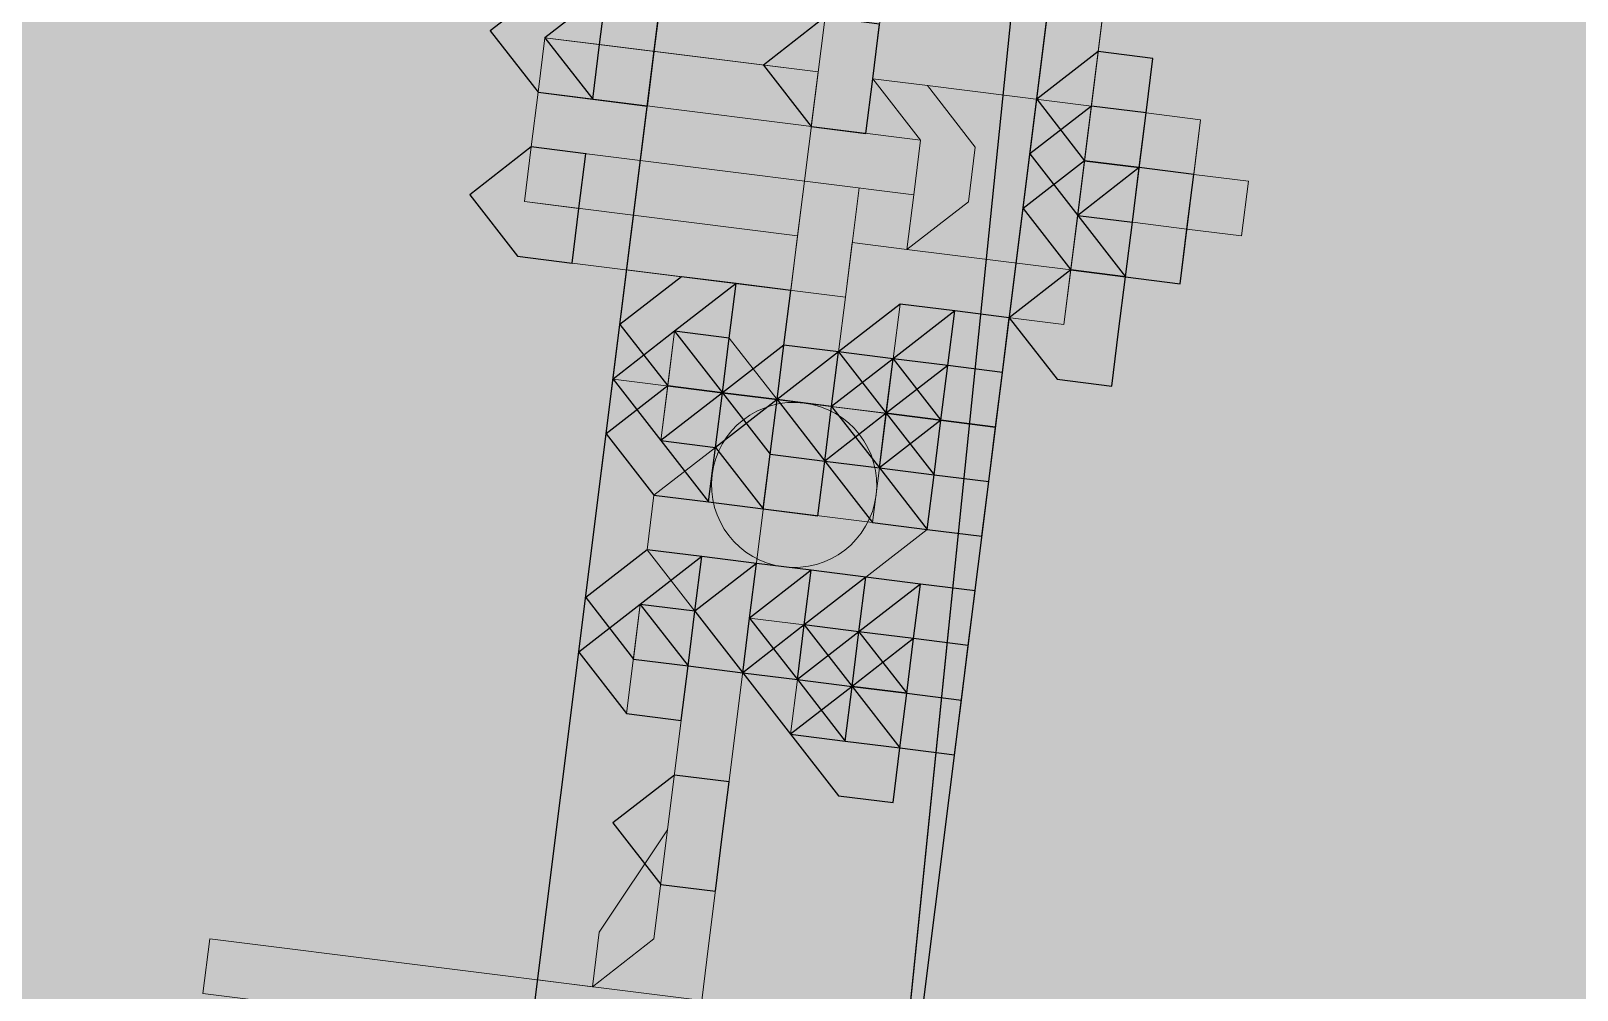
# Model space of a CAD drawing. Header units: metres. Extents: x -4 to 509425, y 7549 to 4732445.
# Drawn here: x 475992.2511 to 475992.4888, y 4719723.7769 to 4719723.9244 of the extents above; entities that cross this region are included whole.
import ezdxf

# ---------------------------------------------------------------- set-up
doc = ezdxf.new("R2010")
doc.units = ezdxf.units.M
doc.header["$LTSCALE"] = 0.01
doc.header["$MEASUREMENT"] = 0
doc.layers.get('0').update_dxf_attribs({"lineweight": 0})
doc.layers.add('_SUBESTACIÓN', color=1, linetype='Continuous')
doc.layers.add('SUBESTACION LA VID', color=253, linetype='Continuous')

# ---------------------------------------------------------------- blocks, each defined once
blk = doc.blocks.new('A$Cfff6051d')
at = {"layer": 'SUBESTACION LA VID', "transparency": 33554687}
h = blk.add_hatch(color=256, dxfattribs=at)
h.dxf.hatch_style = 2
h.paths.add_polyline_path([(475992.33853, 4719723.92233), (475992.33958, 4719723.93073), (475992.33118, 4719723.93178), (475992.32173, 4719723.92443), (475992.32908, 4719723.91498), (475992.33748, 4719723.91393)])
h = blk.add_hatch(color=256, dxfattribs=at)
h.dxf.hatch_style = 2
h.paths.add_polyline_path([(475992.34693, 4719723.92127), (475992.34798, 4719723.92967), (475992.33958, 4719723.93073), (475992.33013, 4719723.92338), (475992.33748, 4719723.91393), (475992.34588, 4719723.91287)])
h = blk.add_hatch(color=256, dxfattribs=at)
h.dxf.hatch_style = 2
h.paths.add_polyline_path([(475992.38053, 4719723.91706), (475992.38158, 4719723.92546), (475992.37318, 4719723.92651), (475992.36373, 4719723.91917), (475992.37108, 4719723.90971), (475992.37948, 4719723.90866)])
h = blk.add_hatch(color=256, dxfattribs=at)
h.dxf.hatch_style = 2
h.paths.add_polyline_path([(475992.42253, 4719723.9118), (475992.42359, 4719723.9202), (475992.41519, 4719723.92125), (475992.40573, 4719723.9139), (475992.41308, 4719723.90445), (475992.42148, 4719723.9034)])
h = blk.add_hatch(color=256, dxfattribs=at)
h.dxf.hatch_style = 2
h.paths.add_polyline_path([(475992.42148, 4719723.9034), (475992.42253, 4719723.9118), (475992.41413, 4719723.91285), (475992.40468, 4719723.9055), (475992.41203, 4719723.89605), (475992.42043, 4719723.895)])
h = blk.add_hatch(color=256, dxfattribs=at)
h.dxf.hatch_style = 2
h.paths.add_polyline_path([(475992.42148, 4719723.9034), (475992.42253, 4719723.9118), (475992.41413, 4719723.91285), (475992.40468, 4719723.9055), (475992.41203, 4719723.89605), (475992.42043, 4719723.895)])
h = blk.add_hatch(color=256, dxfattribs=at)
h.dxf.hatch_style = 2
h.paths.add_polyline_path([(475992.33537, 4719723.89713), (475992.33642, 4719723.90553), (475992.32802, 4719723.90658), (475992.31857, 4719723.89923), (475992.32592, 4719723.88978), (475992.33432, 4719723.88872)])
h = blk.add_hatch(color=256, dxfattribs=at)
h.dxf.hatch_style = 2
h.paths.add_polyline_path([(475992.42043, 4719723.895), (475992.42148, 4719723.9034), (475992.41308, 4719723.90445), (475992.40363, 4719723.8971), (475992.41097, 4719723.88765), (475992.41937, 4719723.8866)])
h = blk.add_hatch(color=256, dxfattribs=at)
h.dxf.hatch_style = 2
h.paths.add_polyline_path([(475992.42043, 4719723.895), (475992.42148, 4719723.9034), (475992.41308, 4719723.90445), (475992.40363, 4719723.8971), (475992.41097, 4719723.88765), (475992.41937, 4719723.8866)])
h = blk.add_hatch(color=256, dxfattribs=at)
h.dxf.hatch_style = 2
h.paths.add_polyline_path([(475992.42883, 4719723.89394), (475992.42988, 4719723.90234), (475992.42148, 4719723.9034), (475992.41203, 4719723.89605), (475992.41937, 4719723.8866), (475992.42777, 4719723.88554)])
h = blk.add_hatch(color=256, dxfattribs=at)
h.dxf.hatch_style = 2
h.paths.add_polyline_path([(475992.42883, 4719723.89394), (475992.42988, 4719723.90234), (475992.42148, 4719723.9034), (475992.41203, 4719723.89605), (475992.41937, 4719723.8866), (475992.42777, 4719723.88554)])
h = blk.add_hatch(color=256, dxfattribs=at)
h.dxf.hatch_style = 2
h.paths.add_polyline_path([(475992.35846, 4719723.87717), (475992.35952, 4719723.88557), (475992.35112, 4719723.88662), (475992.34166, 4719723.87927), (475992.34901, 4719723.86982), (475992.35741, 4719723.86877)])
h = blk.add_hatch(color=256, dxfattribs=at)
h.dxf.hatch_style = 2
h.paths.add_polyline_path([(475992.41832, 4719723.87819), (475992.41937, 4719723.8866), (475992.41097, 4719723.88765), (475992.40152, 4719723.8803), (475992.40887, 4719723.87085), (475992.41727, 4719723.86979)])
h = blk.add_hatch(color=256, dxfattribs=at)
h.dxf.hatch_style = 2
h.paths.add_polyline_path([(475992.41832, 4719723.87819), (475992.41937, 4719723.8866), (475992.41097, 4719723.88765), (475992.40152, 4719723.8803), (475992.40887, 4719723.87085), (475992.41727, 4719723.86979)])
h = blk.add_hatch(color=256, dxfattribs=at)
h.dxf.hatch_style = 2
h.paths.add_polyline_path([(475992.36686, 4719723.87611), (475992.36792, 4719723.88451), (475992.35952, 4719723.88557), (475992.35006, 4719723.87822), (475992.35741, 4719723.86877), (475992.36581, 4719723.86771)])
h = blk.add_hatch(color=256, dxfattribs=at)
h.dxf.hatch_style = 2
h.paths.add_polyline_path([(475992.36686, 4719723.87611), (475992.36792, 4719723.88451), (475992.35952, 4719723.88557), (475992.35006, 4719723.87822), (475992.35741, 4719723.86877), (475992.36581, 4719723.86771)])
h = blk.add_hatch(color=256, dxfattribs=at)
h.dxf.hatch_style = 2
h.paths.add_polyline_path([(475992.36686, 4719723.87611), (475992.36792, 4719723.88451), (475992.35952, 4719723.88557), (475992.35006, 4719723.87822), (475992.35741, 4719723.86877), (475992.36581, 4719723.86771)])
h = blk.add_hatch(color=256, dxfattribs=at)
h.dxf.hatch_style = 2
h.paths.add_polyline_path([(475992.39207, 4719723.87295), (475992.39312, 4719723.88135), (475992.38472, 4719723.88241), (475992.37526, 4719723.87506), (475992.38261, 4719723.86561), (475992.39101, 4719723.86455)])
h = blk.add_hatch(color=256, dxfattribs=at)
h.dxf.hatch_style = 2
h.paths.add_polyline_path([(475992.40047, 4719723.8719), (475992.40152, 4719723.8803), (475992.39312, 4719723.88135), (475992.38367, 4719723.87401), (475992.39101, 4719723.86455), (475992.39941, 4719723.8635)])
h = blk.add_hatch(color=256, dxfattribs=at)
h.dxf.hatch_style = 2
h.paths.add_polyline_path([(475992.35741, 4719723.86877), (475992.35846, 4719723.87717), (475992.35006, 4719723.87822), (475992.34061, 4719723.87087), (475992.34796, 4719723.86142), (475992.35636, 4719723.86037)])
h = blk.add_hatch(color=256, dxfattribs=at)
h.dxf.hatch_style = 2
h.paths.add_polyline_path([(475992.37421, 4719723.86666), (475992.37526, 4719723.87506), (475992.36686, 4719723.87611), (475992.35741, 4719723.86877), (475992.36476, 4719723.85931), (475992.37316, 4719723.85826)])
h = blk.add_hatch(color=256, dxfattribs=at)
h.dxf.hatch_style = 2
h.paths.add_polyline_path([(475992.38261, 4719723.86561), (475992.38367, 4719723.87401), (475992.37526, 4719723.87506), (475992.36581, 4719723.86771), (475992.37316, 4719723.85826), (475992.38156, 4719723.85721)])
h = blk.add_hatch(color=256, dxfattribs=at)
h.dxf.hatch_style = 2
h.paths.add_polyline_path([(475992.39101, 4719723.86455), (475992.39207, 4719723.87295), (475992.38367, 4719723.87401), (475992.37421, 4719723.86666), (475992.38156, 4719723.85721), (475992.38996, 4719723.85615)])
h = blk.add_hatch(color=256, dxfattribs=at)
h.dxf.hatch_style = 2
h.paths.add_polyline_path([(475992.39941, 4719723.8635), (475992.40047, 4719723.8719), (475992.39207, 4719723.87295), (475992.38261, 4719723.86561), (475992.38996, 4719723.85615), (475992.39836, 4719723.8551)])
h = blk.add_hatch(color=256, dxfattribs=at)
h.dxf.hatch_style = 2
h.paths.add_polyline_path([(475992.35636, 4719723.86037), (475992.35741, 4719723.86877), (475992.34901, 4719723.86982), (475992.33956, 4719723.86247), (475992.3469, 4719723.85302), (475992.3553, 4719723.85197)])
h = blk.add_hatch(color=256, dxfattribs=at)
h.dxf.hatch_style = 2
h.paths.add_polyline_path([(475992.35636, 4719723.86037), (475992.35741, 4719723.86877), (475992.34901, 4719723.86982), (475992.33956, 4719723.86247), (475992.3469, 4719723.85302), (475992.3553, 4719723.85197)])
h = blk.add_hatch(color=256, dxfattribs=at)
h.dxf.hatch_style = 2
h.paths.add_polyline_path([(475992.36476, 4719723.85931), (475992.36581, 4719723.86771), (475992.35741, 4719723.86877), (475992.34796, 4719723.86142), (475992.3553, 4719723.85197), (475992.3637, 4719723.85091)])
h = blk.add_hatch(color=256, dxfattribs=at)
h.dxf.hatch_style = 2
h.paths.add_polyline_path([(475992.37316, 4719723.85826), (475992.37421, 4719723.86666), (475992.36581, 4719723.86771), (475992.35636, 4719723.86037), (475992.3637, 4719723.85091), (475992.3721, 4719723.84986)])
h = blk.add_hatch(color=256, dxfattribs=at)
h.dxf.hatch_style = 2
h.paths.add_polyline_path([(475992.38996, 4719723.85615), (475992.39101, 4719723.86455), (475992.38261, 4719723.86561), (475992.37316, 4719723.85826), (475992.38051, 4719723.84881), (475992.38891, 4719723.84775)])
h = blk.add_hatch(color=256, dxfattribs=at)
h.dxf.hatch_style = 2
h.paths.add_polyline_path([(475992.38996, 4719723.85615), (475992.39101, 4719723.86455), (475992.38261, 4719723.86561), (475992.37316, 4719723.85826), (475992.38051, 4719723.84881), (475992.38891, 4719723.84775)])
h = blk.add_hatch(color=256, dxfattribs=at)
h.dxf.hatch_style = 2
h.paths.add_polyline_path([(475992.38996, 4719723.85615), (475992.39101, 4719723.86455), (475992.38261, 4719723.86561), (475992.37316, 4719723.85826), (475992.38051, 4719723.84881), (475992.38891, 4719723.84775)])
h = blk.add_hatch(color=256, dxfattribs=at)
h.dxf.hatch_style = 2
h.paths.add_polyline_path([(475992.38996, 4719723.85615), (475992.39101, 4719723.86455), (475992.38261, 4719723.86561), (475992.37316, 4719723.85826), (475992.38051, 4719723.84881), (475992.38891, 4719723.84775)])
h = blk.add_hatch(color=256, dxfattribs=at)
h.dxf.hatch_style = 2
h.paths.add_polyline_path([(475992.39836, 4719723.8551), (475992.39941, 4719723.8635), (475992.39101, 4719723.86455), (475992.38156, 4719723.85721), (475992.38891, 4719723.84775), (475992.39731, 4719723.8467)])
h = blk.add_hatch(color=256, dxfattribs=at)
h.dxf.hatch_style = 2
h.paths.add_polyline_path([(475992.39836, 4719723.8551), (475992.39941, 4719723.8635), (475992.39101, 4719723.86455), (475992.38156, 4719723.85721), (475992.38891, 4719723.84775), (475992.39731, 4719723.8467)])
h = blk.add_hatch(color=256, dxfattribs=at)
h.dxf.hatch_style = 2
h.paths.add_polyline_path([(475992.39836, 4719723.8551), (475992.39941, 4719723.8635), (475992.39101, 4719723.86455), (475992.38156, 4719723.85721), (475992.38891, 4719723.84775), (475992.39731, 4719723.8467)])
h = blk.add_hatch(color=256, dxfattribs=at)
h.dxf.hatch_style = 2
h.paths.add_polyline_path([(475992.39836, 4719723.8551), (475992.39941, 4719723.8635), (475992.39101, 4719723.86455), (475992.38156, 4719723.85721), (475992.38891, 4719723.84775), (475992.39731, 4719723.8467)])
h = blk.add_hatch(color=256, dxfattribs=at)
h.dxf.hatch_style = 2
h.paths.add_polyline_path([(475992.3532, 4719723.83516), (475992.35425, 4719723.84357), (475992.34585, 4719723.84462), (475992.3364, 4719723.83727), (475992.34374, 4719723.82782), (475992.35214, 4719723.82676)])
h = blk.add_hatch(color=256, dxfattribs=at)
h.dxf.hatch_style = 2
h.paths.add_polyline_path([(475992.3532, 4719723.83516), (475992.35425, 4719723.84357), (475992.34585, 4719723.84462), (475992.3364, 4719723.83727), (475992.34374, 4719723.82782), (475992.35214, 4719723.82676)])
h = blk.add_hatch(color=256, dxfattribs=at)
h.dxf.hatch_style = 2
h.paths.add_polyline_path([(475992.3616, 4719723.83411), (475992.36265, 4719723.84251), (475992.35425, 4719723.84357), (475992.3448, 4719723.83622), (475992.35214, 4719723.82676), (475992.36054, 4719723.82571)])
h = blk.add_hatch(color=256, dxfattribs=at)
h.dxf.hatch_style = 2
h.paths.add_polyline_path([(475992.37, 4719723.83306), (475992.37105, 4719723.84146), (475992.36265, 4719723.84251), (475992.3532, 4719723.83516), (475992.36054, 4719723.82571), (475992.36894, 4719723.82466)])
h = blk.add_hatch(color=256, dxfattribs=at)
h.dxf.hatch_style = 2
h.paths.add_polyline_path([(475992.3784, 4719723.832), (475992.37946, 4719723.84041), (475992.37105, 4719723.84146), (475992.3616, 4719723.83411), (475992.36894, 4719723.82466), (475992.37735, 4719723.8236)])
h = blk.add_hatch(color=256, dxfattribs=at)
h.dxf.hatch_style = 2
h.paths.add_polyline_path([(475992.3868, 4719723.83095), (475992.38786, 4719723.83935), (475992.37946, 4719723.84041), (475992.37, 4719723.83306), (475992.37735, 4719723.8236), (475992.38575, 4719723.82255)])
h = blk.add_hatch(color=256, dxfattribs=at)
h.dxf.hatch_style = 2
h.paths.add_polyline_path([(475992.3868, 4719723.83095), (475992.38786, 4719723.83935), (475992.37946, 4719723.84041), (475992.37, 4719723.83306), (475992.37735, 4719723.8236), (475992.38575, 4719723.82255)])
h = blk.add_hatch(color=256, dxfattribs=at)
h.dxf.hatch_style = 2
h.paths.add_polyline_path([(475992.3868, 4719723.83095), (475992.38786, 4719723.83935), (475992.37946, 4719723.84041), (475992.37, 4719723.83306), (475992.37735, 4719723.8236), (475992.38575, 4719723.82255)])
h = blk.add_hatch(color=256, dxfattribs=at)
h.dxf.hatch_style = 2
h.paths.add_polyline_path([(475992.3868, 4719723.83095), (475992.38786, 4719723.83935), (475992.37946, 4719723.84041), (475992.37, 4719723.83306), (475992.37735, 4719723.8236), (475992.38575, 4719723.82255)])
h = blk.add_hatch(color=256, dxfattribs=at)
h.dxf.hatch_style = 2
h.paths.add_polyline_path([(475992.3952, 4719723.8299), (475992.39626, 4719723.8383), (475992.38786, 4719723.83935), (475992.3784, 4719723.832), (475992.38575, 4719723.82255), (475992.39415, 4719723.8215)])
h = blk.add_hatch(color=256, dxfattribs=at)
h.dxf.hatch_style = 2
h.paths.add_polyline_path([(475992.3952, 4719723.8299), (475992.39626, 4719723.8383), (475992.38786, 4719723.83935), (475992.3784, 4719723.832), (475992.38575, 4719723.82255), (475992.39415, 4719723.8215)])
h = blk.add_hatch(color=256, dxfattribs=at)
h.dxf.hatch_style = 2
h.paths.add_polyline_path([(475992.35214, 4719723.82676), (475992.3532, 4719723.83516), (475992.3448, 4719723.83622), (475992.33534, 4719723.82887), (475992.34269, 4719723.81942), (475992.35109, 4719723.81836)])
h = blk.add_hatch(color=256, dxfattribs=at)
h.dxf.hatch_style = 2
h.paths.add_polyline_path([(475992.35214, 4719723.82676), (475992.3532, 4719723.83516), (475992.3448, 4719723.83622), (475992.33534, 4719723.82887), (475992.34269, 4719723.81942), (475992.35109, 4719723.81836)])
h = blk.add_hatch(color=256, dxfattribs=at)
h.dxf.hatch_style = 2
h.paths.add_polyline_path([(475992.37735, 4719723.8236), (475992.3784, 4719723.832), (475992.37, 4719723.83306), (475992.36054, 4719723.82571), (475992.36789, 4719723.81626), (475992.3763, 4719723.8152)])
h = blk.add_hatch(color=256, dxfattribs=at)
h.dxf.hatch_style = 2
h.paths.add_polyline_path([(475992.38575, 4719723.82255), (475992.3868, 4719723.83095), (475992.3784, 4719723.832), (475992.36894, 4719723.82466), (475992.3763, 4719723.8152), (475992.3847, 4719723.81415)])
h = blk.add_hatch(color=256, dxfattribs=at)
h.dxf.hatch_style = 2
h.paths.add_polyline_path([(475992.38575, 4719723.82255), (475992.3868, 4719723.83095), (475992.3784, 4719723.832), (475992.36894, 4719723.82466), (475992.3763, 4719723.8152), (475992.3847, 4719723.81415)])
h = blk.add_hatch(color=256, dxfattribs=at)
h.dxf.hatch_style = 2
h.paths.add_polyline_path([(475992.38575, 4719723.82255), (475992.3868, 4719723.83095), (475992.3784, 4719723.832), (475992.36894, 4719723.82466), (475992.3763, 4719723.8152), (475992.3847, 4719723.81415)])
h = blk.add_hatch(color=256, dxfattribs=at)
h.dxf.hatch_style = 2
h.paths.add_polyline_path([(475992.39415, 4719723.8215), (475992.3952, 4719723.8299), (475992.3868, 4719723.83095), (475992.37735, 4719723.8236), (475992.3847, 4719723.81415), (475992.3931, 4719723.8131)])
h = blk.add_hatch(color=256, dxfattribs=at)
h.dxf.hatch_style = 2
h.paths.add_polyline_path([(475992.39415, 4719723.8215), (475992.3952, 4719723.8299), (475992.3868, 4719723.83095), (475992.37735, 4719723.8236), (475992.3847, 4719723.81415), (475992.3931, 4719723.8131)])
h = blk.add_hatch(color=256, dxfattribs=at)
h.dxf.hatch_style = 2
h.paths.add_polyline_path([(475992.39415, 4719723.8215), (475992.3952, 4719723.8299), (475992.3868, 4719723.83095), (475992.37735, 4719723.8236), (475992.3847, 4719723.81415), (475992.3931, 4719723.8131)])
h = blk.add_hatch(color=256, dxfattribs=at)
h.dxf.hatch_style = 2
h.paths.add_polyline_path([(475992.39415, 4719723.8215), (475992.3952, 4719723.8299), (475992.3868, 4719723.83095), (475992.37735, 4719723.8236), (475992.3847, 4719723.81415), (475992.3931, 4719723.8131)])
h = blk.add_hatch(color=256, dxfattribs=at)
h.dxf.hatch_style = 2
h.paths.add_polyline_path([(475992.3847, 4719723.81415), (475992.38575, 4719723.82255), (475992.37735, 4719723.8236), (475992.36789, 4719723.81626), (475992.37524, 4719723.8068), (475992.38364, 4719723.80575)])
h = blk.add_hatch(color=256, dxfattribs=at)
h.dxf.hatch_style = 2
h.paths.add_polyline_path([(475992.3847, 4719723.81415), (475992.38575, 4719723.82255), (475992.37735, 4719723.8236), (475992.36789, 4719723.81626), (475992.37524, 4719723.8068), (475992.38364, 4719723.80575)])
h = blk.add_hatch(color=256, dxfattribs=at)
h.dxf.hatch_style = 2
h.paths.add_polyline_path([(475992.35739, 4719723.80051), (475992.35844, 4719723.80891), (475992.35004, 4719723.80996), (475992.34059, 4719723.80262), (475992.34793, 4719723.79316), (475992.35633, 4719723.79211)])
at = {"layer": 'SUBESTACION LA VID', "lineweight": 0}
blk.add_line((475992.64076, 4719726.26497), (475992.31849, 4719723.69447), dxfattribs=at)
at = {"layer": 'SUBESTACION LA VID', "lineweight": 15}
for p, q in [((475992.36686, 4719723.87611), (475992.3795, 4719723.97692)), ((475992.40992, 4719723.87925), (475992.42045, 4719723.96325)), ((475992.37948, 4719723.90866), (475992.38369, 4719723.94226)), ((475992.34693, 4719723.92127), (475992.34904, 4719723.93807)), ((475992.41413, 4719723.91285), (475992.41624, 4719723.92965)), ((475992.33013, 4719723.92338), (475992.32908, 4719723.91498)), ((475992.33013, 4719723.92338), (475992.33853, 4719723.92233)), ((475992.37108, 4719723.90971), (475992.37213, 4719723.91811)), ((475992.38053, 4719723.91706), (475992.38053, 4719723.91706)), ((475992.38893, 4719723.91601), (475992.41413, 4719723.91285)), ((475992.32908, 4719723.91498), (475992.38788, 4719723.90761)), ((475992.32908, 4719723.91498), (475992.32908, 4719723.91498)), ((475992.41413, 4719723.91285), (475992.41308, 4719723.90445)), ((475992.32802, 4719723.90658), (475992.38683, 4719723.89921)), ((475992.32802, 4719723.90658), (475992.32802, 4719723.90658)), ((475992.42148, 4719723.9034), (475992.42988, 4719723.90234)), ((475992.36897, 4719723.89291), (475992.37002, 4719723.90131)), ((475992.42988, 4719723.90234), (475992.43828, 4719723.90129)), ((475992.43828, 4719723.90129), (475992.42988, 4719723.90234)), ((475992.37632, 4719723.88346), (475992.37842, 4719723.90026)), ((475992.32697, 4719723.89818), (475992.33537, 4719723.89713)), ((475992.32697, 4719723.89818), (475992.36897, 4719723.89291)), ((475992.33537, 4719723.89713), (475992.33432, 4719723.88872)), ((475992.41097, 4719723.88765), (475992.41203, 4719723.89605)), ((475992.42043, 4719723.895), (475992.41937, 4719723.8866)), ((475992.42883, 4719723.89394), (475992.42043, 4719723.895)), ((475992.42777, 4719723.88554), (475992.42883, 4719723.89394)), ((475992.42883, 4719723.89394), (475992.43723, 4719723.89289)), ((475992.43723, 4719723.89289), (475992.42883, 4719723.89394)), ((475992.36792, 4719723.88451), (475992.36897, 4719723.89291)), ((475992.38577, 4719723.89081), (475992.41097, 4719723.88765)), ((475992.33432, 4719723.88872), (475992.36792, 4719723.88451)), ((475992.34272, 4719723.88767), (475992.37632, 4719723.88346)), ((475992.40992, 4719723.87925), (475992.41097, 4719723.88765)), ((475992.37421, 4719723.86666), (475992.37632, 4719723.88346)), ((475992.38472, 4719723.88241), (475992.38367, 4719723.87401)), ((475992.38472, 4719723.88241), (475992.39312, 4719723.88135)), ((475992.39312, 4719723.88135), (475992.40992, 4719723.87925)), ((475992.35006, 4719723.87822), (475992.34796, 4719723.86142)), ((475992.35846, 4719723.87717), (475992.36581, 4719723.86771)), ((475992.38156, 4719723.85721), (475992.38367, 4719723.87401)), ((475992.38367, 4719723.87401), (475992.38261, 4719723.86561)), ((475992.39941, 4719723.8635), (475992.34061, 4719723.87087)), ((475992.34901, 4719723.86982), (475992.34796, 4719723.86142)), ((475992.36476, 4719723.85931), (475992.36581, 4719723.86771)), ((475992.37421, 4719723.86666), (475992.36581, 4719723.86771)), ((475992.37421, 4719723.86666), (475992.36581, 4719723.86771)), ((475992.37316, 4719723.85826), (475992.37421, 4719723.86666)), ((475992.39101, 4719723.86455), (475992.38996, 4719723.85615)), ((475992.39101, 4719723.86455), (475992.38996, 4719723.85615)), ((475992.34796, 4719723.86142), (475992.34796, 4719723.86142)), ((475992.3616, 4719723.83411), (475992.36476, 4719723.85931)), ((475992.37316, 4719723.85826), (475992.36476, 4719723.85931)), ((475992.37316, 4719723.85826), (475992.36476, 4719723.85931)), ((475992.37316, 4719723.85826), (475992.37316, 4719723.85826)), ((475992.38051, 4719723.84881), (475992.3469, 4719723.85302)), ((475992.3448, 4719723.83622), (475992.34269, 4719723.81942)), ((475992.3448, 4719723.83622), (475992.34374, 4719723.82782)), ((475992.34374, 4719723.82782), (475992.3448, 4719723.83622)), ((475992.3448, 4719723.83622), (475992.3532, 4719723.83516)), ((475992.34688, 4719723.78476), (475992.3532, 4719723.83516)), ((475992.35528, 4719723.78371), (475992.3616, 4719723.83411)), ((475992.37, 4719723.83306), (475992.3616, 4719723.83411)), ((475992.37, 4719723.83306), (475992.3616, 4719723.83411)), ((475992.36894, 4719723.82466), (475992.37, 4719723.83306)), ((475992.3763, 4719723.8152), (475992.3784, 4719723.832)), ((475992.37735, 4719723.8236), (475992.3784, 4719723.832)), ((475992.3868, 4719723.83095), (475992.38575, 4719723.82255)), ((475992.34374, 4719723.82782), (475992.34374, 4719723.82782)), ((475992.39415, 4719723.8215), (475992.34374, 4719723.82782)), ((475992.36894, 4719723.82466), (475992.36054, 4719723.82571)), ((475992.36894, 4719723.82466), (475992.36054, 4719723.82571)), ((475992.38575, 4719723.82255), (475992.39415, 4719723.8215)), ((475992.39415, 4719723.8215), (475992.38575, 4719723.82255)), ((475992.34269, 4719723.81942), (475992.35109, 4719723.81836)), ((475992.33848, 4719723.78582), (475992.34899, 4719723.80156)), ((475992.27863, 4719723.78479), (475992.27863, 4719723.78479)), ((475992.33743, 4719723.77741), (475992.34688, 4719723.78476))]:
    blk.add_line(p, q, dxfattribs=at)
for points in [[(475992.64076, 4719726.26497), (475992.31849, 4719723.69447), (475992.3773, 4719723.68709), (475992.69956, 4719726.2576), (475992.64076, 4719726.26497)], [(475992.33853, 4719723.92233), (475992.37213, 4719723.91811), (475992.33013, 4719723.92338)], [(475992.37737, 4719723.89186), (475992.38577, 4719723.89081), (475992.39523, 4719723.89815), (475992.39628, 4719723.90655), (475992.38893, 4719723.91601), (475992.38053, 4719723.91706), (475992.38788, 4719723.90761), (475992.38683, 4719723.89921), (475992.38577, 4719723.89081), (475992.37737, 4719723.89186), (475992.37632, 4719723.88346)], [(475992.32908, 4719723.91498), (475992.32802, 4719723.90658), (475992.32697, 4719723.89818)], [(475992.41413, 4719723.91285), (475992.41203, 4719723.89605), (475992.41308, 4719723.90445), (475992.41413, 4719723.91285)], [(475992.41937, 4719723.8866), (475992.42253, 4719723.9118), (475992.43093, 4719723.91074)], [(475992.41937, 4719723.8866), (475992.42777, 4719723.88554), (475992.43093, 4719723.91074)], [(475992.42253, 4719723.9118), (475992.42148, 4719723.9034), (475992.42043, 4719723.895)], [(475992.42883, 4719723.89394), (475992.42988, 4719723.90234), (475992.43093, 4719723.91074)], [(475992.41308, 4719723.90445), (475992.42148, 4719723.9034), (475992.41308, 4719723.90445)], [(475992.43723, 4719723.89289), (475992.43828, 4719723.90129), (475992.43723, 4719723.89289)], [(475992.41937, 4719723.8866), (475992.42043, 4719723.895), (475992.41203, 4719723.89605), (475992.41097, 4719723.88765), (475992.41937, 4719723.8866)], [(475992.35006, 4719723.87822), (475992.35846, 4719723.87717), (475992.35636, 4719723.86037), (475992.34796, 4719723.86142)], [(475992.35006, 4719723.87822), (475992.34901, 4719723.86982), (475992.34796, 4719723.86142)], [(475992.38367, 4719723.87401), (475992.38261, 4719723.86561), (475992.38367, 4719723.87401)], [(475992.38996, 4719723.85615), (475992.39101, 4719723.86455), (475992.39207, 4719723.87295), (475992.39101, 4719723.86455), (475992.38996, 4719723.85615)], [(475992.36581, 4719723.86771), (475992.35741, 4719723.86877), (475992.35636, 4719723.86037), (475992.3469, 4719723.85302), (475992.34585, 4719723.84462), (475992.3532, 4719723.83516)], [(475992.36894, 4719723.82466), (475992.3784, 4719723.832), (475992.37946, 4719723.84041), (475992.38891, 4719723.84775), (475992.38051, 4719723.84881), (475992.38156, 4719723.85721), (475992.38261, 4719723.86561), (475992.37421, 4719723.86666)], [(475992.38156, 4719723.85721), (475992.38261, 4719723.86561), (475992.39101, 4719723.86455), (475992.38261, 4719723.86561), (475992.39101, 4719723.86455), (475992.39941, 4719723.8635), (475992.39101, 4719723.86455), (475992.38156, 4719723.85721)], [(475992.39836, 4719723.8551), (475992.39941, 4719723.8635), (475992.39836, 4719723.8551)], [(475992.38996, 4719723.85615), (475992.39836, 4719723.8551), (475992.38996, 4719723.85615)], [(475992.3784, 4719723.832), (475992.37735, 4719723.8236), (475992.38575, 4719723.82255), (475992.37735, 4719723.8236)], [(475992.3868, 4719723.83095), (475992.3784, 4719723.832), (475992.3868, 4719723.83095), (475992.3952, 4719723.8299), (475992.3868, 4719723.83095)], [(475992.38575, 4719723.82255), (475992.3868, 4719723.83095), (475992.38575, 4719723.82255), (475992.3868, 4719723.83095)], [(475992.39415, 4719723.8215), (475992.3952, 4719723.8299), (475992.39415, 4719723.8215)], [(475992.36894, 4719723.82466), (475992.36789, 4719723.81626), (475992.3763, 4719723.8152)], [(475992.43823, 4719723.76478), (475992.27863, 4719723.78479), (475992.27757, 4719723.77639), (475992.43718, 4719723.75638)], [(475992.32903, 4719723.77847), (475992.33743, 4719723.77741), (475992.33848, 4719723.78582)], [(475992.35528, 4719723.78371), (475992.35423, 4719723.77531), (475992.36263, 4719723.77426)]]:
    blk.add_lwpolyline(points, dxfattribs=at)
at = {"layer": 'SUBESTACION LA VID'}
for points in [[(475992.33853, 4719723.92233), (475992.33958, 4719723.93073), (475992.33118, 4719723.93178), (475992.32173, 4719723.92443), (475992.32908, 4719723.91498), (475992.33748, 4719723.91393)], [(475992.34693, 4719723.92127), (475992.34798, 4719723.92967), (475992.33958, 4719723.93073), (475992.33013, 4719723.92338), (475992.33748, 4719723.91393), (475992.34588, 4719723.91287)], [(475992.38053, 4719723.91706), (475992.38158, 4719723.92546), (475992.37318, 4719723.92651), (475992.36373, 4719723.91917), (475992.37108, 4719723.90971), (475992.37948, 4719723.90866)], [(475992.42253, 4719723.9118), (475992.42359, 4719723.9202), (475992.41519, 4719723.92125), (475992.40573, 4719723.9139), (475992.41308, 4719723.90445), (475992.42148, 4719723.9034)], [(475992.42148, 4719723.9034), (475992.42253, 4719723.9118), (475992.41413, 4719723.91285), (475992.40468, 4719723.9055), (475992.41203, 4719723.89605), (475992.42043, 4719723.895)], [(475992.42148, 4719723.9034), (475992.42253, 4719723.9118), (475992.41413, 4719723.91285), (475992.40468, 4719723.9055), (475992.41203, 4719723.89605), (475992.42043, 4719723.895)], [(475992.33537, 4719723.89713), (475992.33642, 4719723.90553), (475992.32802, 4719723.90658), (475992.31857, 4719723.89923), (475992.32592, 4719723.88978), (475992.33432, 4719723.88872)], [(475992.42043, 4719723.895), (475992.42148, 4719723.9034), (475992.41308, 4719723.90445), (475992.40363, 4719723.8971), (475992.41097, 4719723.88765), (475992.41937, 4719723.8866)], [(475992.42043, 4719723.895), (475992.42148, 4719723.9034), (475992.41308, 4719723.90445), (475992.40363, 4719723.8971), (475992.41097, 4719723.88765), (475992.41937, 4719723.8866)], [(475992.42883, 4719723.89394), (475992.42988, 4719723.90234), (475992.42148, 4719723.9034), (475992.41203, 4719723.89605), (475992.41937, 4719723.8866), (475992.42777, 4719723.88554)], [(475992.42883, 4719723.89394), (475992.42988, 4719723.90234), (475992.42148, 4719723.9034), (475992.41203, 4719723.89605), (475992.41937, 4719723.8866), (475992.42777, 4719723.88554)], [(475992.35846, 4719723.87717), (475992.35952, 4719723.88557), (475992.35112, 4719723.88662), (475992.34166, 4719723.87927), (475992.34901, 4719723.86982), (475992.35741, 4719723.86877)], [(475992.41832, 4719723.87819), (475992.41937, 4719723.8866), (475992.41097, 4719723.88765), (475992.40152, 4719723.8803), (475992.40887, 4719723.87085), (475992.41727, 4719723.86979)], [(475992.41832, 4719723.87819), (475992.41937, 4719723.8866), (475992.41097, 4719723.88765), (475992.40152, 4719723.8803), (475992.40887, 4719723.87085), (475992.41727, 4719723.86979)], [(475992.36686, 4719723.87611), (475992.36792, 4719723.88451), (475992.35952, 4719723.88557), (475992.35006, 4719723.87822), (475992.35741, 4719723.86877), (475992.36581, 4719723.86771)], [(475992.36686, 4719723.87611), (475992.36792, 4719723.88451), (475992.35952, 4719723.88557), (475992.35006, 4719723.87822), (475992.35741, 4719723.86877), (475992.36581, 4719723.86771)], [(475992.36686, 4719723.87611), (475992.36792, 4719723.88451), (475992.35952, 4719723.88557), (475992.35006, 4719723.87822), (475992.35741, 4719723.86877), (475992.36581, 4719723.86771)], [(475992.39207, 4719723.87295), (475992.39312, 4719723.88135), (475992.38472, 4719723.88241), (475992.37526, 4719723.87506), (475992.38261, 4719723.86561), (475992.39101, 4719723.86455)], [(475992.40047, 4719723.8719), (475992.40152, 4719723.8803), (475992.39312, 4719723.88135), (475992.38367, 4719723.87401), (475992.39101, 4719723.86455), (475992.39941, 4719723.8635)], [(475992.35741, 4719723.86877), (475992.35846, 4719723.87717), (475992.35006, 4719723.87822), (475992.34061, 4719723.87087), (475992.34796, 4719723.86142), (475992.35636, 4719723.86037)], [(475992.37421, 4719723.86666), (475992.37526, 4719723.87506), (475992.36686, 4719723.87611), (475992.35741, 4719723.86877), (475992.36476, 4719723.85931), (475992.37316, 4719723.85826)], [(475992.38261, 4719723.86561), (475992.38367, 4719723.87401), (475992.37526, 4719723.87506), (475992.36581, 4719723.86771), (475992.37316, 4719723.85826), (475992.38156, 4719723.85721)], [(475992.39101, 4719723.86455), (475992.39207, 4719723.87295), (475992.38367, 4719723.87401), (475992.37421, 4719723.86666), (475992.38156, 4719723.85721), (475992.38996, 4719723.85615)], [(475992.39941, 4719723.8635), (475992.40047, 4719723.8719), (475992.39207, 4719723.87295), (475992.38261, 4719723.86561), (475992.38996, 4719723.85615), (475992.39836, 4719723.8551)], [(475992.35636, 4719723.86037), (475992.35741, 4719723.86877), (475992.34901, 4719723.86982), (475992.33956, 4719723.86247), (475992.3469, 4719723.85302), (475992.3553, 4719723.85197)], [(475992.35636, 4719723.86037), (475992.35741, 4719723.86877), (475992.34901, 4719723.86982), (475992.33956, 4719723.86247), (475992.3469, 4719723.85302), (475992.3553, 4719723.85197)], [(475992.36476, 4719723.85931), (475992.36581, 4719723.86771), (475992.35741, 4719723.86877), (475992.34796, 4719723.86142), (475992.3553, 4719723.85197), (475992.3637, 4719723.85091)], [(475992.37316, 4719723.85826), (475992.37421, 4719723.86666), (475992.36581, 4719723.86771), (475992.35636, 4719723.86037), (475992.3637, 4719723.85091), (475992.3721, 4719723.84986)], [(475992.38996, 4719723.85615), (475992.39101, 4719723.86455), (475992.38261, 4719723.86561), (475992.37316, 4719723.85826), (475992.38051, 4719723.84881), (475992.38891, 4719723.84775)], [(475992.38996, 4719723.85615), (475992.39101, 4719723.86455), (475992.38261, 4719723.86561), (475992.37316, 4719723.85826), (475992.38051, 4719723.84881), (475992.38891, 4719723.84775)], [(475992.38996, 4719723.85615), (475992.39101, 4719723.86455), (475992.38261, 4719723.86561), (475992.37316, 4719723.85826), (475992.38051, 4719723.84881), (475992.38891, 4719723.84775)], [(475992.38996, 4719723.85615), (475992.39101, 4719723.86455), (475992.38261, 4719723.86561), (475992.37316, 4719723.85826), (475992.38051, 4719723.84881), (475992.38891, 4719723.84775)], [(475992.39836, 4719723.8551), (475992.39941, 4719723.8635), (475992.39101, 4719723.86455), (475992.38156, 4719723.85721), (475992.38891, 4719723.84775), (475992.39731, 4719723.8467)], [(475992.39836, 4719723.8551), (475992.39941, 4719723.8635), (475992.39101, 4719723.86455), (475992.38156, 4719723.85721), (475992.38891, 4719723.84775), (475992.39731, 4719723.8467)], [(475992.39836, 4719723.8551), (475992.39941, 4719723.8635), (475992.39101, 4719723.86455), (475992.38156, 4719723.85721), (475992.38891, 4719723.84775), (475992.39731, 4719723.8467)], [(475992.39836, 4719723.8551), (475992.39941, 4719723.8635), (475992.39101, 4719723.86455), (475992.38156, 4719723.85721), (475992.38891, 4719723.84775), (475992.39731, 4719723.8467)], [(475992.3532, 4719723.83516), (475992.35425, 4719723.84357), (475992.34585, 4719723.84462), (475992.3364, 4719723.83727), (475992.34374, 4719723.82782), (475992.35214, 4719723.82676)], [(475992.3532, 4719723.83516), (475992.35425, 4719723.84357), (475992.34585, 4719723.84462), (475992.3364, 4719723.83727), (475992.34374, 4719723.82782), (475992.35214, 4719723.82676)], [(475992.3616, 4719723.83411), (475992.36265, 4719723.84251), (475992.35425, 4719723.84357), (475992.3448, 4719723.83622), (475992.35214, 4719723.82676), (475992.36054, 4719723.82571)], [(475992.37, 4719723.83306), (475992.37105, 4719723.84146), (475992.36265, 4719723.84251), (475992.3532, 4719723.83516), (475992.36054, 4719723.82571), (475992.36894, 4719723.82466)], [(475992.3784, 4719723.832), (475992.37946, 4719723.84041), (475992.37105, 4719723.84146), (475992.3616, 4719723.83411), (475992.36894, 4719723.82466), (475992.37735, 4719723.8236)], [(475992.3868, 4719723.83095), (475992.38786, 4719723.83935), (475992.37946, 4719723.84041), (475992.37, 4719723.83306), (475992.37735, 4719723.8236), (475992.38575, 4719723.82255)], [(475992.3868, 4719723.83095), (475992.38786, 4719723.83935), (475992.37946, 4719723.84041), (475992.37, 4719723.83306), (475992.37735, 4719723.8236), (475992.38575, 4719723.82255)], [(475992.3868, 4719723.83095), (475992.38786, 4719723.83935), (475992.37946, 4719723.84041), (475992.37, 4719723.83306), (475992.37735, 4719723.8236), (475992.38575, 4719723.82255)], [(475992.3868, 4719723.83095), (475992.38786, 4719723.83935), (475992.37946, 4719723.84041), (475992.37, 4719723.83306), (475992.37735, 4719723.8236), (475992.38575, 4719723.82255)], [(475992.3952, 4719723.8299), (475992.39626, 4719723.8383), (475992.38786, 4719723.83935), (475992.3784, 4719723.832), (475992.38575, 4719723.82255), (475992.39415, 4719723.8215)], [(475992.3952, 4719723.8299), (475992.39626, 4719723.8383), (475992.38786, 4719723.83935), (475992.3784, 4719723.832), (475992.38575, 4719723.82255), (475992.39415, 4719723.8215)], [(475992.35214, 4719723.82676), (475992.3532, 4719723.83516), (475992.3448, 4719723.83622), (475992.33534, 4719723.82887), (475992.34269, 4719723.81942), (475992.35109, 4719723.81836)], [(475992.35214, 4719723.82676), (475992.3532, 4719723.83516), (475992.3448, 4719723.83622), (475992.33534, 4719723.82887), (475992.34269, 4719723.81942), (475992.35109, 4719723.81836)], [(475992.37735, 4719723.8236), (475992.3784, 4719723.832), (475992.37, 4719723.83306), (475992.36054, 4719723.82571), (475992.36789, 4719723.81626), (475992.3763, 4719723.8152)], [(475992.38575, 4719723.82255), (475992.3868, 4719723.83095), (475992.3784, 4719723.832), (475992.36894, 4719723.82466), (475992.3763, 4719723.8152), (475992.3847, 4719723.81415)], [(475992.38575, 4719723.82255), (475992.3868, 4719723.83095), (475992.3784, 4719723.832), (475992.36894, 4719723.82466), (475992.3763, 4719723.8152), (475992.3847, 4719723.81415)], [(475992.38575, 4719723.82255), (475992.3868, 4719723.83095), (475992.3784, 4719723.832), (475992.36894, 4719723.82466), (475992.3763, 4719723.8152), (475992.3847, 4719723.81415)], [(475992.39415, 4719723.8215), (475992.3952, 4719723.8299), (475992.3868, 4719723.83095), (475992.37735, 4719723.8236), (475992.3847, 4719723.81415), (475992.3931, 4719723.8131)], [(475992.39415, 4719723.8215), (475992.3952, 4719723.8299), (475992.3868, 4719723.83095), (475992.37735, 4719723.8236), (475992.3847, 4719723.81415), (475992.3931, 4719723.8131)], [(475992.39415, 4719723.8215), (475992.3952, 4719723.8299), (475992.3868, 4719723.83095), (475992.37735, 4719723.8236), (475992.3847, 4719723.81415), (475992.3931, 4719723.8131)], [(475992.39415, 4719723.8215), (475992.3952, 4719723.8299), (475992.3868, 4719723.83095), (475992.37735, 4719723.8236), (475992.3847, 4719723.81415), (475992.3931, 4719723.8131)], [(475992.3847, 4719723.81415), (475992.38575, 4719723.82255), (475992.37735, 4719723.8236), (475992.36789, 4719723.81626), (475992.37524, 4719723.8068), (475992.38364, 4719723.80575)], [(475992.3847, 4719723.81415), (475992.38575, 4719723.82255), (475992.37735, 4719723.8236), (475992.36789, 4719723.81626), (475992.37524, 4719723.8068), (475992.38364, 4719723.80575)], [(475992.35739, 4719723.80051), (475992.35844, 4719723.80891), (475992.35004, 4719723.80996), (475992.34059, 4719723.80262), (475992.34793, 4719723.79316), (475992.35633, 4719723.79211)]]:
    blk.add_lwpolyline(points, close=True, dxfattribs=at)
at = {"layer": 'SUBESTACION LA VID', "lineweight": 0}
for points in [[(475992.33853, 4719723.92233), (475992.33958, 4719723.93073), (475992.33118, 4719723.93178), (475992.32173, 4719723.92443), (475992.32908, 4719723.91498), (475992.33748, 4719723.91393)], [(475992.34693, 4719723.92127), (475992.34798, 4719723.92967), (475992.33958, 4719723.93073), (475992.33013, 4719723.92338), (475992.33748, 4719723.91393), (475992.34588, 4719723.91287)], [(475992.38053, 4719723.91706), (475992.38158, 4719723.92546), (475992.37318, 4719723.92651), (475992.36373, 4719723.91917), (475992.37108, 4719723.90971), (475992.37948, 4719723.90866)], [(475992.42253, 4719723.9118), (475992.42359, 4719723.9202), (475992.41519, 4719723.92125), (475992.40573, 4719723.9139), (475992.41308, 4719723.90445), (475992.42148, 4719723.9034)], [(475992.42148, 4719723.9034), (475992.42253, 4719723.9118), (475992.41413, 4719723.91285), (475992.40468, 4719723.9055), (475992.41203, 4719723.89605), (475992.42043, 4719723.895)], [(475992.42148, 4719723.9034), (475992.42253, 4719723.9118), (475992.41413, 4719723.91285), (475992.40468, 4719723.9055), (475992.41203, 4719723.89605), (475992.42043, 4719723.895)], [(475992.33537, 4719723.89713), (475992.33642, 4719723.90553), (475992.32802, 4719723.90658), (475992.31857, 4719723.89923), (475992.32592, 4719723.88978), (475992.33432, 4719723.88872)], [(475992.42043, 4719723.895), (475992.42148, 4719723.9034), (475992.41308, 4719723.90445), (475992.40363, 4719723.8971), (475992.41097, 4719723.88765), (475992.41937, 4719723.8866)], [(475992.42043, 4719723.895), (475992.42148, 4719723.9034), (475992.41308, 4719723.90445), (475992.40363, 4719723.8971), (475992.41097, 4719723.88765), (475992.41937, 4719723.8866)], [(475992.42883, 4719723.89394), (475992.42988, 4719723.90234), (475992.42148, 4719723.9034), (475992.41203, 4719723.89605), (475992.41937, 4719723.8866), (475992.42777, 4719723.88554)], [(475992.42883, 4719723.89394), (475992.42988, 4719723.90234), (475992.42148, 4719723.9034), (475992.41203, 4719723.89605), (475992.41937, 4719723.8866), (475992.42777, 4719723.88554)], [(475992.35846, 4719723.87717), (475992.35952, 4719723.88557), (475992.35112, 4719723.88662), (475992.34166, 4719723.87927), (475992.34901, 4719723.86982), (475992.35741, 4719723.86877)], [(475992.41832, 4719723.87819), (475992.41937, 4719723.8866), (475992.41097, 4719723.88765), (475992.40152, 4719723.8803), (475992.40887, 4719723.87085), (475992.41727, 4719723.86979)], [(475992.41832, 4719723.87819), (475992.41937, 4719723.8866), (475992.41097, 4719723.88765), (475992.40152, 4719723.8803), (475992.40887, 4719723.87085), (475992.41727, 4719723.86979)], [(475992.36686, 4719723.87611), (475992.36792, 4719723.88451), (475992.35952, 4719723.88557), (475992.35006, 4719723.87822), (475992.35741, 4719723.86877), (475992.36581, 4719723.86771)], [(475992.36686, 4719723.87611), (475992.36792, 4719723.88451), (475992.35952, 4719723.88557), (475992.35006, 4719723.87822), (475992.35741, 4719723.86877), (475992.36581, 4719723.86771)], [(475992.36686, 4719723.87611), (475992.36792, 4719723.88451), (475992.35952, 4719723.88557), (475992.35006, 4719723.87822), (475992.35741, 4719723.86877), (475992.36581, 4719723.86771)], [(475992.39207, 4719723.87295), (475992.39312, 4719723.88135), (475992.38472, 4719723.88241), (475992.37526, 4719723.87506), (475992.38261, 4719723.86561), (475992.39101, 4719723.86455)], [(475992.40047, 4719723.8719), (475992.40152, 4719723.8803), (475992.39312, 4719723.88135), (475992.38367, 4719723.87401), (475992.39101, 4719723.86455), (475992.39941, 4719723.8635)], [(475992.35741, 4719723.86877), (475992.35846, 4719723.87717), (475992.35006, 4719723.87822), (475992.34061, 4719723.87087), (475992.34796, 4719723.86142), (475992.35636, 4719723.86037)], [(475992.37421, 4719723.86666), (475992.37526, 4719723.87506), (475992.36686, 4719723.87611), (475992.35741, 4719723.86877), (475992.36476, 4719723.85931), (475992.37316, 4719723.85826)], [(475992.38261, 4719723.86561), (475992.38367, 4719723.87401), (475992.37526, 4719723.87506), (475992.36581, 4719723.86771), (475992.37316, 4719723.85826), (475992.38156, 4719723.85721)], [(475992.39101, 4719723.86455), (475992.39207, 4719723.87295), (475992.38367, 4719723.87401), (475992.37421, 4719723.86666), (475992.38156, 4719723.85721), (475992.38996, 4719723.85615)], [(475992.39941, 4719723.8635), (475992.40047, 4719723.8719), (475992.39207, 4719723.87295), (475992.38261, 4719723.86561), (475992.38996, 4719723.85615), (475992.39836, 4719723.8551)], [(475992.35636, 4719723.86037), (475992.35741, 4719723.86877), (475992.34901, 4719723.86982), (475992.33956, 4719723.86247), (475992.3469, 4719723.85302), (475992.3553, 4719723.85197)], [(475992.35636, 4719723.86037), (475992.35741, 4719723.86877), (475992.34901, 4719723.86982), (475992.33956, 4719723.86247), (475992.3469, 4719723.85302), (475992.3553, 4719723.85197)], [(475992.36476, 4719723.85931), (475992.36581, 4719723.86771), (475992.35741, 4719723.86877), (475992.34796, 4719723.86142), (475992.3553, 4719723.85197), (475992.3637, 4719723.85091)], [(475992.37316, 4719723.85826), (475992.37421, 4719723.86666), (475992.36581, 4719723.86771), (475992.35636, 4719723.86037), (475992.3637, 4719723.85091), (475992.3721, 4719723.84986)], [(475992.38996, 4719723.85615), (475992.39101, 4719723.86455), (475992.38261, 4719723.86561), (475992.37316, 4719723.85826), (475992.38051, 4719723.84881), (475992.38891, 4719723.84775)], [(475992.38996, 4719723.85615), (475992.39101, 4719723.86455), (475992.38261, 4719723.86561), (475992.37316, 4719723.85826), (475992.38051, 4719723.84881), (475992.38891, 4719723.84775)], [(475992.38996, 4719723.85615), (475992.39101, 4719723.86455), (475992.38261, 4719723.86561), (475992.37316, 4719723.85826), (475992.38051, 4719723.84881), (475992.38891, 4719723.84775)], [(475992.38996, 4719723.85615), (475992.39101, 4719723.86455), (475992.38261, 4719723.86561), (475992.37316, 4719723.85826), (475992.38051, 4719723.84881), (475992.38891, 4719723.84775)], [(475992.39836, 4719723.8551), (475992.39941, 4719723.8635), (475992.39101, 4719723.86455), (475992.38156, 4719723.85721), (475992.38891, 4719723.84775), (475992.39731, 4719723.8467)], [(475992.39836, 4719723.8551), (475992.39941, 4719723.8635), (475992.39101, 4719723.86455), (475992.38156, 4719723.85721), (475992.38891, 4719723.84775), (475992.39731, 4719723.8467)], [(475992.39836, 4719723.8551), (475992.39941, 4719723.8635), (475992.39101, 4719723.86455), (475992.38156, 4719723.85721), (475992.38891, 4719723.84775), (475992.39731, 4719723.8467)], [(475992.39836, 4719723.8551), (475992.39941, 4719723.8635), (475992.39101, 4719723.86455), (475992.38156, 4719723.85721), (475992.38891, 4719723.84775), (475992.39731, 4719723.8467)], [(475992.3532, 4719723.83516), (475992.35425, 4719723.84357), (475992.34585, 4719723.84462), (475992.3364, 4719723.83727), (475992.34374, 4719723.82782), (475992.35214, 4719723.82676)], [(475992.3532, 4719723.83516), (475992.35425, 4719723.84357), (475992.34585, 4719723.84462), (475992.3364, 4719723.83727), (475992.34374, 4719723.82782), (475992.35214, 4719723.82676)], [(475992.3616, 4719723.83411), (475992.36265, 4719723.84251), (475992.35425, 4719723.84357), (475992.3448, 4719723.83622), (475992.35214, 4719723.82676), (475992.36054, 4719723.82571)], [(475992.37, 4719723.83306), (475992.37105, 4719723.84146), (475992.36265, 4719723.84251), (475992.3532, 4719723.83516), (475992.36054, 4719723.82571), (475992.36894, 4719723.82466)], [(475992.3784, 4719723.832), (475992.37946, 4719723.84041), (475992.37105, 4719723.84146), (475992.3616, 4719723.83411), (475992.36894, 4719723.82466), (475992.37735, 4719723.8236)], [(475992.3868, 4719723.83095), (475992.38786, 4719723.83935), (475992.37946, 4719723.84041), (475992.37, 4719723.83306), (475992.37735, 4719723.8236), (475992.38575, 4719723.82255)], [(475992.3868, 4719723.83095), (475992.38786, 4719723.83935), (475992.37946, 4719723.84041), (475992.37, 4719723.83306), (475992.37735, 4719723.8236), (475992.38575, 4719723.82255)], [(475992.3868, 4719723.83095), (475992.38786, 4719723.83935), (475992.37946, 4719723.84041), (475992.37, 4719723.83306), (475992.37735, 4719723.8236), (475992.38575, 4719723.82255)], [(475992.3868, 4719723.83095), (475992.38786, 4719723.83935), (475992.37946, 4719723.84041), (475992.37, 4719723.83306), (475992.37735, 4719723.8236), (475992.38575, 4719723.82255)], [(475992.3952, 4719723.8299), (475992.39626, 4719723.8383), (475992.38786, 4719723.83935), (475992.3784, 4719723.832), (475992.38575, 4719723.82255), (475992.39415, 4719723.8215)], [(475992.3952, 4719723.8299), (475992.39626, 4719723.8383), (475992.38786, 4719723.83935), (475992.3784, 4719723.832), (475992.38575, 4719723.82255), (475992.39415, 4719723.8215)], [(475992.35214, 4719723.82676), (475992.3532, 4719723.83516), (475992.3448, 4719723.83622), (475992.33534, 4719723.82887), (475992.34269, 4719723.81942), (475992.35109, 4719723.81836)], [(475992.35214, 4719723.82676), (475992.3532, 4719723.83516), (475992.3448, 4719723.83622), (475992.33534, 4719723.82887), (475992.34269, 4719723.81942), (475992.35109, 4719723.81836)], [(475992.37735, 4719723.8236), (475992.3784, 4719723.832), (475992.37, 4719723.83306), (475992.36054, 4719723.82571), (475992.36789, 4719723.81626), (475992.3763, 4719723.8152)], [(475992.38575, 4719723.82255), (475992.3868, 4719723.83095), (475992.3784, 4719723.832), (475992.36894, 4719723.82466), (475992.3763, 4719723.8152), (475992.3847, 4719723.81415)], [(475992.38575, 4719723.82255), (475992.3868, 4719723.83095), (475992.3784, 4719723.832), (475992.36894, 4719723.82466), (475992.3763, 4719723.8152), (475992.3847, 4719723.81415)], [(475992.38575, 4719723.82255), (475992.3868, 4719723.83095), (475992.3784, 4719723.832), (475992.36894, 4719723.82466), (475992.3763, 4719723.8152), (475992.3847, 4719723.81415)], [(475992.39415, 4719723.8215), (475992.3952, 4719723.8299), (475992.3868, 4719723.83095), (475992.37735, 4719723.8236), (475992.3847, 4719723.81415), (475992.3931, 4719723.8131)], [(475992.39415, 4719723.8215), (475992.3952, 4719723.8299), (475992.3868, 4719723.83095), (475992.37735, 4719723.8236), (475992.3847, 4719723.81415), (475992.3931, 4719723.8131)], [(475992.39415, 4719723.8215), (475992.3952, 4719723.8299), (475992.3868, 4719723.83095), (475992.37735, 4719723.8236), (475992.3847, 4719723.81415), (475992.3931, 4719723.8131)], [(475992.39415, 4719723.8215), (475992.3952, 4719723.8299), (475992.3868, 4719723.83095), (475992.37735, 4719723.8236), (475992.3847, 4719723.81415), (475992.3931, 4719723.8131)], [(475992.3847, 4719723.81415), (475992.38575, 4719723.82255), (475992.37735, 4719723.8236), (475992.36789, 4719723.81626), (475992.37524, 4719723.8068), (475992.38364, 4719723.80575)], [(475992.3847, 4719723.81415), (475992.38575, 4719723.82255), (475992.37735, 4719723.8236), (475992.36789, 4719723.81626), (475992.37524, 4719723.8068), (475992.38364, 4719723.80575)], [(475992.35739, 4719723.80051), (475992.35844, 4719723.80891), (475992.35004, 4719723.80996), (475992.34059, 4719723.80262), (475992.34793, 4719723.79316), (475992.35633, 4719723.79211)]]:
    blk.add_lwpolyline(points, close=True, dxfattribs=at)
at = {"layer": 'SUBESTACION LA VID'}
for points in [[(475992.3773, 4719723.68709), (475992.3773, 4719723.68709), (475992.64076, 4719726.26497), (475992.64076, 4719726.26497), (475992.64076, 4719726.26497), (475992.31849, 4719723.69447), (475992.31849, 4719723.69447), (475992.31849, 4719723.69447), (475992.3773, 4719723.68709), (475992.3773, 4719723.68709)], [(475992.69956, 4719726.2576), (475992.69956, 4719726.2576), (475992.3773, 4719723.68709), (475992.3773, 4719723.68709), (475992.3773, 4719723.68709), (475992.64076, 4719726.26497), (475992.64076, 4719726.26497), (475992.64076, 4719726.26497), (475992.69956, 4719726.2576), (475992.69956, 4719726.2576)]]:
    blk.add_open_spline(points, degree=3, knots=[0, 0, 0, 0, 1, 1, 1, 2, 2, 2, 3, 3, 3, 3], dxfattribs=at)
at = {"layer": 'SUBESTACION LA VID', "lineweight": 0}
for points in [[(475992.3773, 4719723.68709), (475992.3773, 4719723.68709), (475992.64076, 4719726.26497), (475992.64076, 4719726.26497), (475992.64076, 4719726.26497), (475992.31849, 4719723.69447), (475992.31849, 4719723.69447), (475992.31849, 4719723.69447), (475992.3773, 4719723.68709), (475992.3773, 4719723.68709)], [(475992.69956, 4719726.2576), (475992.69956, 4719726.2576), (475992.3773, 4719723.68709), (475992.3773, 4719723.68709), (475992.3773, 4719723.68709), (475992.64076, 4719726.26497), (475992.64076, 4719726.26497), (475992.64076, 4719726.26497), (475992.69956, 4719726.2576), (475992.69956, 4719726.2576)]]:
    blk.add_open_spline(points, degree=3, knots=[0, 0, 0, 0, 1, 1, 1, 2, 2, 2, 3, 3, 3, 3], dxfattribs=at)
at = {"layer": 'SUBESTACION LA VID', "lineweight": 15}
for points, knots in [([(475992.35583, 4719723.85617), (475992.35496, 4719723.84921), (475992.35989, 4719723.84286), (475992.36685, 4719723.84199), (475992.37381, 4719723.84111), (475992.38016, 4719723.84605), (475992.38104, 4719723.85301), (475992.38191, 4719723.85996), (475992.37697, 4719723.86631), (475992.37001, 4719723.86719), (475992.36305, 4719723.86806), (475992.3567, 4719723.86312), (475992.35583, 4719723.85617)], [0, 0, 0, 0, 1, 1, 1, 2, 2, 2, 3, 3, 3, 4, 4, 4, 4]), ([(475992.35583, 4719723.85617), (475992.35496, 4719723.84921), (475992.35989, 4719723.84286), (475992.36685, 4719723.84199), (475992.37381, 4719723.84111), (475992.38016, 4719723.84605), (475992.38104, 4719723.85301), (475992.38191, 4719723.85996), (475992.37697, 4719723.86631), (475992.37001, 4719723.86719), (475992.36305, 4719723.86806), (475992.3567, 4719723.86312), (475992.35583, 4719723.85617)], [0, 0, 0, 0, 1, 1, 1, 2, 2, 2, 3, 3, 3, 4, 4, 4, 4]), ([(475992.38104, 4719723.85301), (475992.38191, 4719723.85996), (475992.37697, 4719723.86631), (475992.37001, 4719723.86719), (475992.36305, 4719723.86806), (475992.3567, 4719723.86312), (475992.35583, 4719723.85617)], [0, 0, 0, 0, 1, 1, 1, 2, 2, 2, 2])]:
    blk.add_open_spline(points, degree=3, knots=knots, dxfattribs=at)

msp = doc.modelspace()

# ---------------------------------------------------------------- hatches: boundary and pattern name
at = {"layer": '_SUBESTACIÓN', "transparency": 33554559}
h = msp.add_hatch(color=1, dxfattribs=at)
h.dxf.hatch_style = 1
h.paths.add_polyline_path([(475968.63988, 4719805.82503), (476089.93862, 4719790.61504), (476078.16862, 4719696.74002), (475956.86864, 4719711.95017)])

# ---------------------------------------------------------------- block references
at = {"linetype": 'Continuous'}
msp.add_blockref('A$Cfff6051d', (0, 0), dxfattribs=at)

doc.saveas('drawing.dxf')
